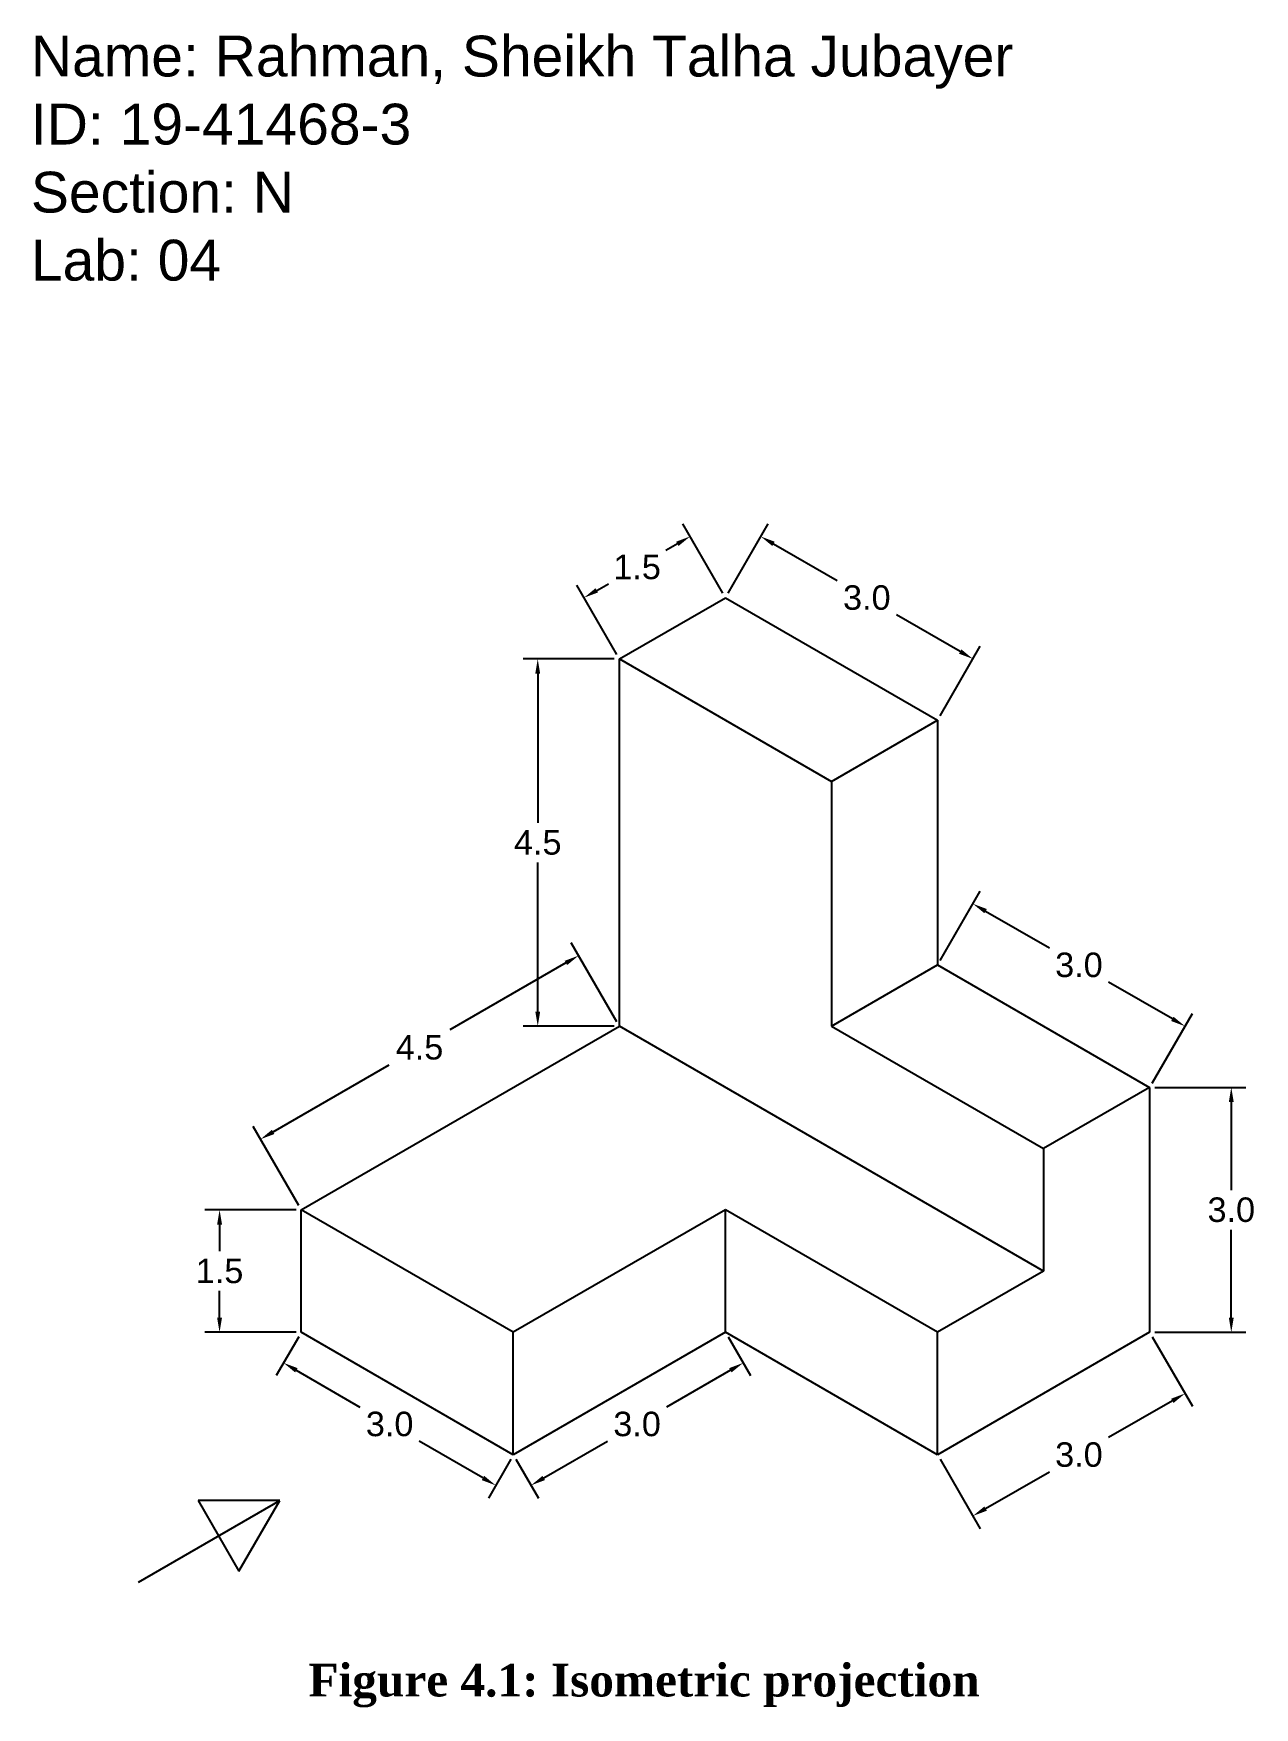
# Model space of a CAD drawing. Header units: inches. Extents: x 41.3 to 56.3, y 6.5 to 27.
import ezdxf

# ---------------------------------------------------------------- set-up
doc = ezdxf.new("R2010")
doc.units = ezdxf.units.IN
doc.header["$MEASUREMENT"] = 0
doc.styles.get("Standard").update_dxf_attribs({"font": 'arial.ttf'})
doc.dimstyles.get("Standard").update_dxf_attribs({"dimtxt": 0.3, "dimasz": 0.18, "dimexe": 0.18, "dimexo": 0.0625, "dimgap": 0.09, "dimtad": 0, "dimtih": 1, "dimtoh": 1, "dimdec": 1, "dimzin": 0, "dimdsep": 46, "dimtxsty": 'Standard', "dimcen": 0.09, "dimadec": 0, "dimazin": 0, "dimtfac": 1, "dimtdec": 1, "dimtofl": 0, "dimtmove": 0, "dimatfit": 3, "dimfxl": 1, "dimtolj": 1, "dimtzin": 0, "dimarcsym": 0})

# ---------------------------------------------------------------- blocks, each defined once
blk = doc.blocks.new('*D5')
at = {"color": 0, "lineweight": -2, "transparency": 16777216}
for p, q in [((44.527, 12.579), (43.409, 12.579)), ((43.589, 12.399), (43.589, 12.072)), ((43.589, 11.259), (43.589, 11.585)), ((44.527, 11.079), (43.409, 11.079))]:
    blk.add_line(p, q, dxfattribs=at)
at = {"color": 0, "transparency": 16777216}
for points in [[(43.559, 12.399), (43.619, 12.399), (43.589, 12.579)], [(43.559, 11.259), (43.619, 11.259), (43.589, 11.079)]]:
    blk.add_solid(points, dxfattribs=at)
at = {"layer": 'Defpoints', "color": 0, "transparency": 16777216}
for p in [(44.589, 12.579), (43.589, 11.079), (44.589, 11.079)]:
    blk.add_point(p, dxfattribs=at)
at = {"color": 0, "transparency": 16777216, "insert": (43.589, 11.829), "char_height": 0.3, "attachment_point": 5}
blk.add_mtext('\\A1;1.5', dxfattribs=at)
blk = doc.blocks.new('*D6')
at = {"color": 0, "lineweight": -2, "transparency": 16777216}
for p, q in [((48.424, 19.329), (47.306, 19.329)), ((47.486, 19.149), (47.486, 17.321)), ((47.486, 15.009), (47.486, 16.836)), ((48.424, 14.829), (47.306, 14.829))]:
    blk.add_line(p, q, dxfattribs=at)
at = {"color": 0, "transparency": 16777216}
for points in [[(47.456, 19.149), (47.516, 19.149), (47.486, 19.329)], [(47.456, 15.009), (47.516, 15.009), (47.486, 14.829)]]:
    blk.add_solid(points, dxfattribs=at)
at = {"layer": 'Defpoints', "color": 0, "transparency": 16777216}
for p in [(48.486, 19.329), (47.486, 14.829), (48.486, 14.829)]:
    blk.add_point(p, dxfattribs=at)
at = {"color": 0, "transparency": 16777216, "insert": (47.486, 17.079), "char_height": 0.3, "attachment_point": 5}
blk.add_mtext('\\A1;4.5', dxfattribs=at)
blk = doc.blocks.new('*D7')
at = {"color": 0, "lineweight": -2, "transparency": 16777216}
for p, q in [((55.044, 14.079), (56.161, 14.079)), ((55.981, 13.899), (55.981, 12.822)), ((55.981, 11.259), (55.981, 12.335)), ((55.044, 11.079), (56.161, 11.079))]:
    blk.add_line(p, q, dxfattribs=at)
at = {"color": 0, "transparency": 16777216}
for points in [[(55.951, 13.899), (56.011, 13.899), (55.981, 14.079)], [(55.951, 11.259), (56.011, 11.259), (55.981, 11.079)]]:
    blk.add_solid(points, dxfattribs=at)
at = {"layer": 'Defpoints', "color": 0, "transparency": 16777216}
for p in [(54.981, 14.079), (54.981, 11.079), (55.981, 11.079)]:
    blk.add_point(p, dxfattribs=at)
at = {"color": 0, "transparency": 16777216, "insert": (55.981, 12.579), "char_height": 0.3, "attachment_point": 5}
blk.add_mtext('\\A1;3.0', dxfattribs=at)
blk = doc.blocks.new('*D8')
at = {"color": 0, "lineweight": -2, "transparency": 16777216}
for p, q in [((49.754, 20.133), (49.262, 20.984)), ((49.196, 20.739), (49.053, 20.656)), ((48.455, 19.383), (47.963, 20.234)), ((48.209, 20.169), (48.353, 20.251))]:
    blk.add_line(p, q, dxfattribs=at)
at = {"color": 0, "transparency": 16777216}
for points in [[(49.181, 20.765), (49.211, 20.713), (49.352, 20.829)], [(48.194, 20.195), (48.224, 20.143), (48.053, 20.079)]]:
    blk.add_solid(points, dxfattribs=at)
at = {"layer": 'Defpoints', "color": 0, "transparency": 16777216}
for p in [(49.352, 20.829), (49.785, 20.079), (48.486, 19.329)]:
    blk.add_point(p, dxfattribs=at)
at = {"color": 0, "transparency": 16777216, "insert": (48.703, 20.454), "char_height": 0.3, "attachment_point": 5}
blk.add_mtext('\\A1;1.5', dxfattribs=at)
blk = doc.blocks.new('*D9')
at = {"color": 0, "lineweight": -2, "transparency": 16777216}
for p, q in [((49.817, 20.133), (50.308, 20.984)), ((50.374, 20.739), (51.155, 20.288)), ((52.661, 19.419), (51.88, 19.869)), ((52.415, 18.633), (52.906, 19.484))]:
    blk.add_line(p, q, dxfattribs=at)
at = {"color": 0, "transparency": 16777216}
for points in [[(50.389, 20.765), (50.359, 20.713), (50.218, 20.829)], [(52.676, 19.445), (52.646, 19.393), (52.816, 19.329)]]:
    blk.add_solid(points, dxfattribs=at)
at = {"layer": 'Defpoints', "color": 0, "transparency": 16777216}
for p in [(49.785, 20.079), (52.816, 19.329), (52.383, 18.579)]:
    blk.add_point(p, dxfattribs=at)
at = {"color": 0, "transparency": 16777216, "insert": (51.517, 20.079), "char_height": 0.3, "attachment_point": 5}
blk.add_mtext('\\A1;3.0', dxfattribs=at)
blk = doc.blocks.new('*D10')
at = {"color": 0, "lineweight": -2, "transparency": 16777216}
for p, q in [((52.415, 15.633), (52.906, 16.484)), ((52.972, 16.239), (53.753, 15.788)), ((55.259, 14.919), (54.478, 15.369)), ((55.013, 14.133), (55.504, 14.984))]:
    blk.add_line(p, q, dxfattribs=at)
at = {"color": 0, "transparency": 16777216}
for points in [[(52.987, 16.265), (52.957, 16.213), (52.816, 16.329)], [(55.274, 14.945), (55.244, 14.893), (55.414, 14.829)]]:
    blk.add_solid(points, dxfattribs=at)
at = {"layer": 'Defpoints', "color": 0, "transparency": 16777216}
for p in [(52.383, 15.579), (55.414, 14.829), (54.981, 14.079)]:
    blk.add_point(p, dxfattribs=at)
at = {"color": 0, "transparency": 16777216, "insert": (54.115, 15.579), "char_height": 0.3, "attachment_point": 5}
blk.add_mtext('\\A1;3.0', dxfattribs=at)
blk = doc.blocks.new('*D11')
at = {"color": 0, "lineweight": -2, "transparency": 16777216}
for p, q in [((48.455, 14.883), (47.897, 15.85)), ((47.831, 15.604), (46.408, 14.783)), ((44.245, 13.534), (45.668, 14.355)), ((44.558, 12.633), (44, 13.6))]:
    blk.add_line(p, q, dxfattribs=at)
at = {"color": 0, "transparency": 16777216}
for points in [[(47.816, 15.63), (47.846, 15.578), (47.987, 15.694)], [(44.23, 13.56), (44.26, 13.508), (44.09, 13.444)]]:
    blk.add_solid(points, dxfattribs=at)
at = {"layer": 'Defpoints', "color": 0, "transparency": 16777216}
for p in [(48.486, 14.829), (44.09, 13.444), (44.589, 12.579)]:
    blk.add_point(p, dxfattribs=at)
at = {"color": 0, "transparency": 16777216, "insert": (46.038, 14.569), "char_height": 0.3, "attachment_point": 5}
blk.add_mtext('\\A1;4.5', dxfattribs=at)
blk = doc.blocks.new('*D14')
at = {"color": 0, "lineweight": -2, "transparency": 16777216}
for p, q in [((44.558, 11.024), (44.283, 10.548)), ((44.529, 10.614), (45.309, 10.163)), ((46.815, 9.294), (46.034, 9.744)), ((47.156, 9.524), (46.881, 9.048))]:
    blk.add_line(p, q, dxfattribs=at)
at = {"color": 0, "transparency": 16777216}
for points in [[(44.544, 10.64), (44.514, 10.588), (44.373, 10.704)], [(46.83, 9.32), (46.8, 9.268), (46.971, 9.204)]]:
    blk.add_solid(points, dxfattribs=at)
at = {"layer": 'Defpoints', "color": 0, "transparency": 16777216}
for p in [(44.589, 11.079), (47.187, 9.579), (46.971, 9.204)]:
    blk.add_point(p, dxfattribs=at)
at = {"color": 0, "transparency": 16777216, "insert": (45.672, 9.954), "char_height": 0.3, "attachment_point": 5}
blk.add_mtext('\\A1;3.0', dxfattribs=at)
blk = doc.blocks.new('*D15')
at = {"color": 0, "lineweight": -2, "transparency": 16777216}
for p, q in [((49.817, 11.024), (50.092, 10.548)), ((49.846, 10.614), (49.065, 10.163)), ((47.56, 9.294), (48.34, 9.744)), ((47.218, 9.524), (47.494, 9.048))]:
    blk.add_line(p, q, dxfattribs=at)
at = {"color": 0, "transparency": 16777216}
for points in [[(49.831, 10.64), (49.861, 10.588), (50.002, 10.704)], [(47.545, 9.32), (47.575, 9.268), (47.404, 9.204)]]:
    blk.add_solid(points, dxfattribs=at)
at = {"layer": 'Defpoints', "color": 0, "transparency": 16777216}
for p in [(49.785, 11.079), (50.002, 10.704), (47.187, 9.579)]:
    blk.add_point(p, dxfattribs=at)
at = {"color": 0, "transparency": 16777216, "insert": (48.703, 9.954), "char_height": 0.3, "attachment_point": 5}
blk.add_mtext('\\A1;3.0', dxfattribs=at)
blk = doc.blocks.new('*D16')
at = {"color": 0, "lineweight": -2, "transparency": 16777216}
for p, q in [((55.013, 11.024), (55.504, 10.173)), ((55.259, 10.239), (54.478, 9.788)), ((52.415, 9.524), (52.906, 8.673)), ((52.972, 8.919), (53.753, 9.369))]:
    blk.add_line(p, q, dxfattribs=at)
at = {"color": 0, "transparency": 16777216}
for points in [[(55.244, 10.265), (55.274, 10.213), (55.414, 10.329)], [(52.957, 8.945), (52.987, 8.893), (52.816, 8.829)]]:
    blk.add_solid(points, dxfattribs=at)
at = {"layer": 'Defpoints', "color": 0, "transparency": 16777216}
for p in [(54.981, 11.079), (55.414, 10.329), (52.383, 9.579)]:
    blk.add_point(p, dxfattribs=at)
at = {"color": 0, "transparency": 16777216, "insert": (54.115, 9.579), "char_height": 0.3, "attachment_point": 5}
blk.add_mtext('\\A1;3.0', dxfattribs=at)

msp = doc.modelspace()

# ---------------------------------------------------------------- linework, layer by layer
for p, q in [((48.486, 19.329), (49.785, 20.079)), ((49.785, 20.079), (52.383, 18.579)), ((48.486, 14.829), (48.486, 19.329)), ((48.486, 19.329), (51.084, 17.829)), ((51.084, 17.829), (52.383, 18.579)), ((52.383, 18.579), (52.383, 15.579)), ((51.084, 17.829), (51.084, 14.829)), ((51.084, 14.829), (52.383, 15.579)), ((52.383, 15.579), (54.981, 14.079)), ((44.589, 12.579), (48.486, 14.829)), ((53.682, 11.829), (48.486, 14.829)), ((51.084, 14.829), (53.682, 13.329)), ((54.981, 14.079), (53.682, 13.329)), ((54.981, 14.079), (54.981, 11.079)), ((53.682, 13.329), (53.682, 11.829)), ((47.187, 11.079), (44.589, 12.579)), ((44.589, 11.079), (44.589, 12.579)), ((49.785, 12.579), (47.187, 11.079)), ((52.383, 11.079), (49.785, 12.579)), ((49.785, 11.079), (49.785, 12.579)), ((53.682, 11.829), (52.383, 11.079)), ((47.187, 9.579), (44.589, 11.079)), ((49.785, 11.079), (47.187, 9.579)), ((47.187, 9.579), (47.187, 11.079)), ((52.383, 9.579), (49.785, 11.079)), ((54.981, 11.079), (52.383, 9.579)), ((52.383, 9.579), (52.383, 11.079)), ((42.594, 8.017), (44.326, 9.017)), ((44.326, 9.017), (43.326, 9.017)), ((43.326, 9.017), (43.826, 8.151)), ((43.826, 8.151), (44.326, 9.017)), ((42.594, 8.017), (42.594, 8.017))]:
    msp.add_line(p, q)

# ---------------------------------------------------------------- texts
at = {"attachment_point": 1}
for s, width, insert, char_height in [('Name: Rahman, Sheikh Talha Jubayer\\PID: 19-41468-3\\PSection: N\\PLab: 04', 17.11123, (41.278, 26.965), 0.5), ('\\pxqc;{\\fTimes New Roman|b1|i0|c0|p18;Figure 4.1: Isometric projection}', 12.38752, (42.594, 7.017), 0.4)]:
    msp.add_mtext_dynamic_manual_height_columns(s, width=width, gutter_width=1, heights=[0], dxfattribs=dict(at, insert=insert, char_height=char_height))

# ---------------------------------------------------------------- dimensions: what is measured, and where the dimension line sits
for p1, p2, distance, picture, middle in [((48.486, 19.329), (49.785, 20.079), 0.866, '*D8', (48.703, 20.454)), ((49.785, 20.079), (52.383, 18.579), 0.866, '*D9', (51.517, 20.079)), ((52.383, 15.579), (54.981, 14.079), 0.866, '*D10', (54.115, 15.579)), ((48.486, 14.829), (44.589, 12.579), -0.999, '*D11', (46.038, 14.569)), ((44.589, 11.079), (47.187, 9.579), -0.433, '*D14', (45.672, 9.954)), ((47.187, 9.579), (49.785, 11.079), -0.433, '*D15', (48.703, 9.954)), ((52.383, 9.579), (54.981, 11.079), -0.866, '*D16', (54.115, 9.579))]:
    dim = msp.add_aligned_dim(p1=p1, p2=p2, distance=distance, dimstyle='Standard')
    dim.commit()
    dim.dimension.update_dxf_attribs({"geometry": picture, "text_midpoint": middle})
for base, p1, p2, picture, middle in [((47.486, 14.829), (48.486, 19.329), (48.486, 14.829), '*D6', (47.486, 17.079)), ((55.981, 11.079), (54.981, 14.079), (54.981, 11.079), '*D7', (55.981, 12.579)), ((43.589, 11.079), (44.589, 12.579), (44.589, 11.079), '*D5', (43.589, 11.829))]:
    dim = msp.add_linear_dim(base=base, p1=p1, p2=p2, angle=90, dimstyle='Standard')
    dim.commit()
    dim.dimension.update_dxf_attribs({"geometry": picture, "text_midpoint": middle})

doc.saveas('drawing.dxf')
